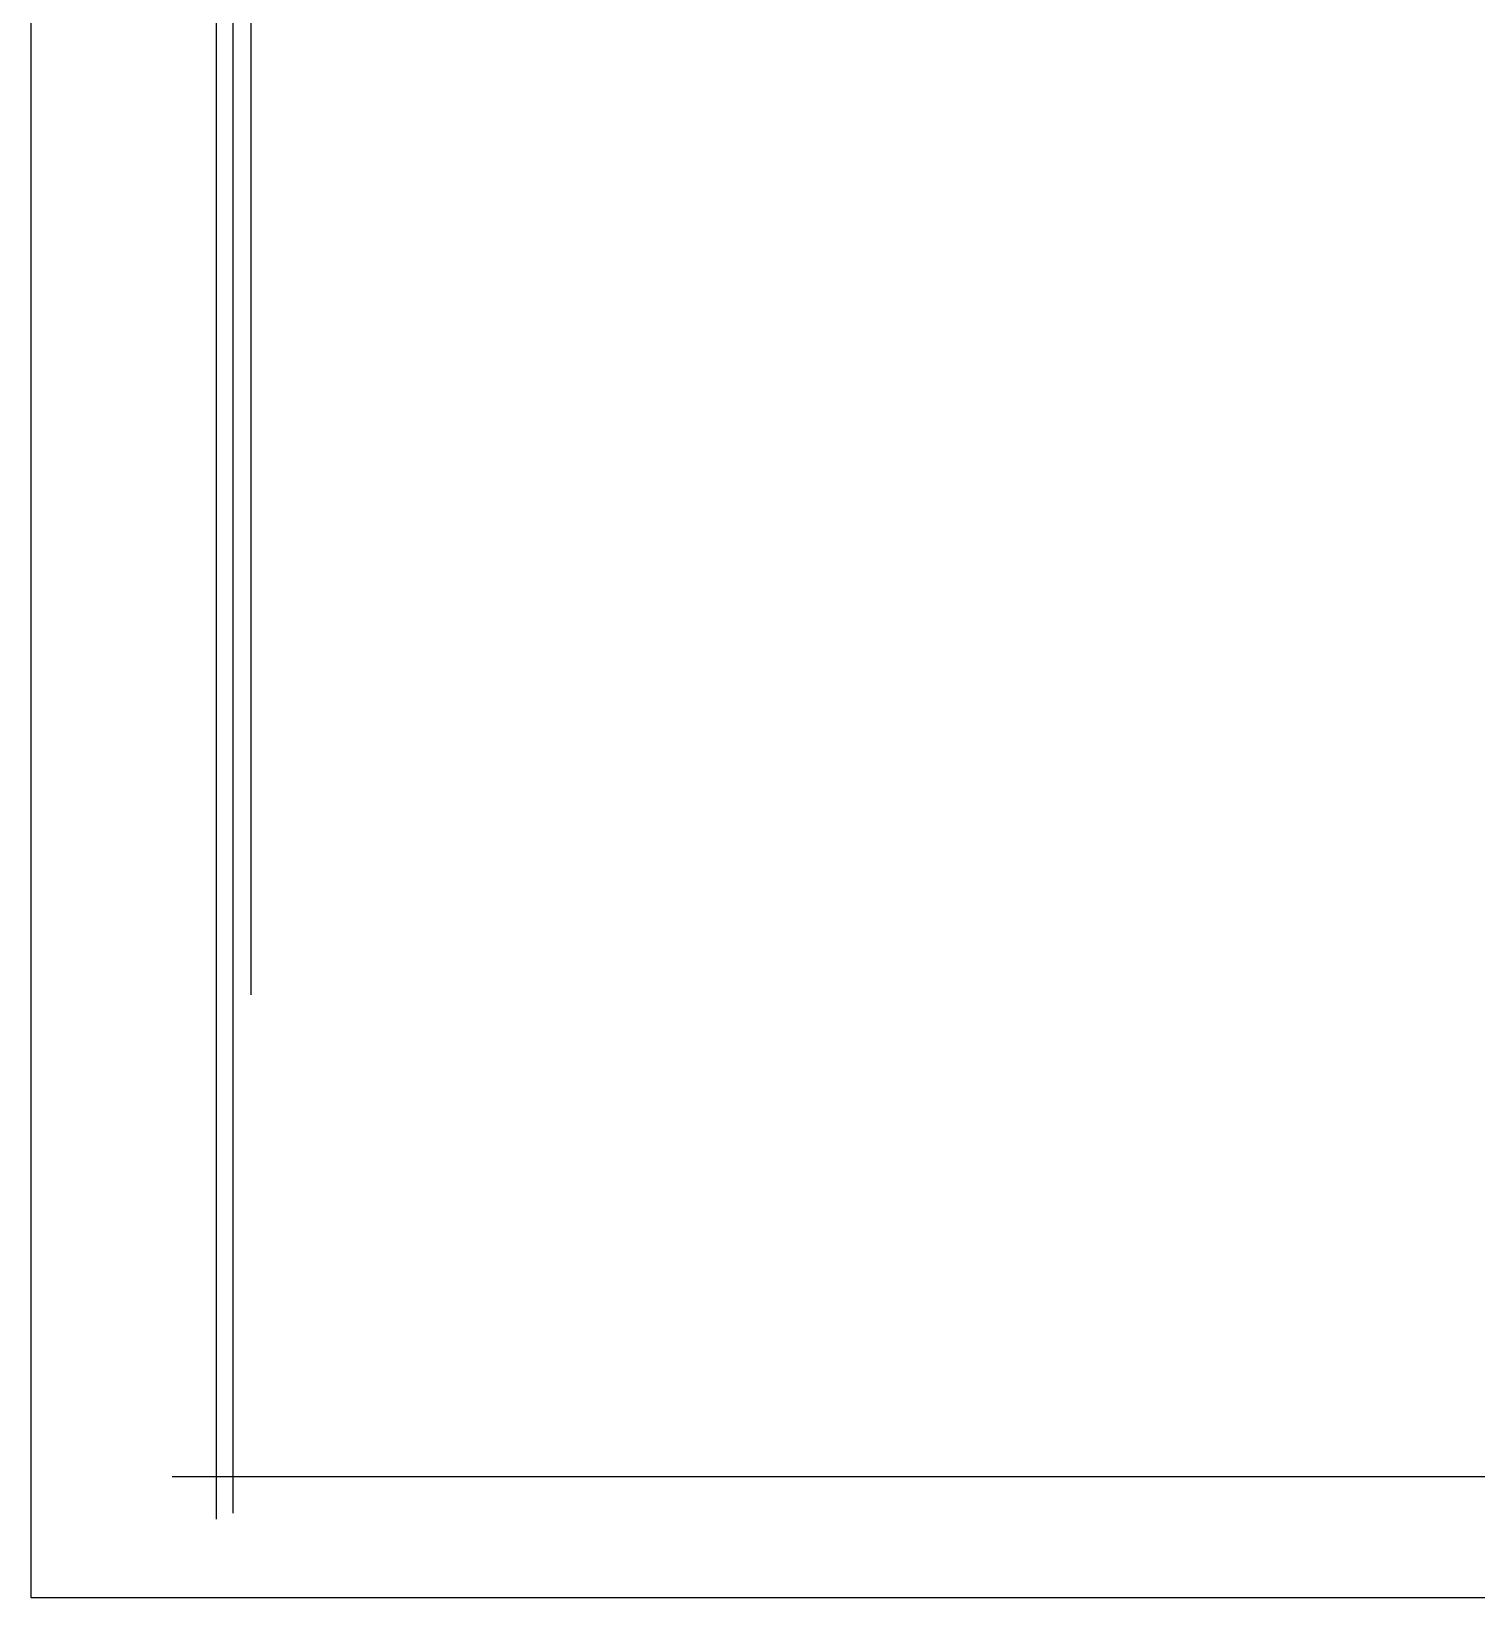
# Model space of a CAD drawing. Header units: millimetres. Extents: x 2453 to 3194, y 1473 to 1914.
# Drawn here: x 2600.7 to 2784, y 1494.4 to 1693.1 of the extents above; entities that cross this region are included whole.
import ezdxf

# ---------------------------------------------------------------- set-up
doc = ezdxf.new("R2010")
doc.units = ezdxf.units.MM
doc.layers.add('FORMATO', color=5, linetype='Continuous')

msp = doc.modelspace()

# ---------------------------------------------------------------- linework, layer by layer
at = {"layer": 'Defpoints', "color": 251, "ltscale": 5}
msp.add_lwpolyline([(2600.67, 1913.611), (3194.182, 1913.611), (3194.182, 1494.412), (2600.67, 1494.412)], close=True, dxfattribs=at)
at = {"layer": 'FORMATO', "color": 5}
msp.add_line((2626.225, 1910.125), (2626.225, 1505.117), dxfattribs=at)
at = {"layer": 'FORMATO', "color": 1}
for p, q in [((2624.129, 1903.837), (2624.129, 1504.351)), ((2618.513, 1509.79), (3183.702, 1509.79))]:
    msp.add_line(p, q, dxfattribs=at)
at = {"layer": 'FORMATO', "color": 5}
msp.add_lwpolyline([(2621.671, 1894.609), (2621.671, 1749.347), (2628.488, 1722.395), (2628.488, 1570.871)], dxfattribs=at)

doc.saveas('drawing.dxf')
